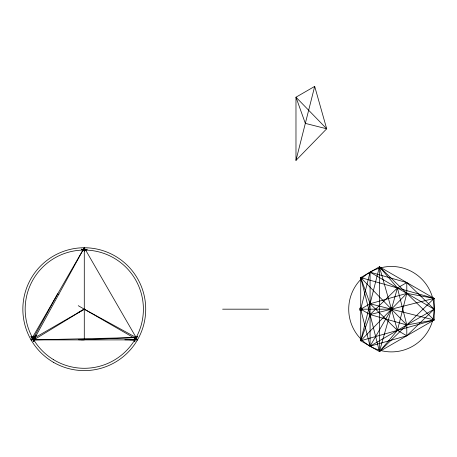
<?xml version="1.0" encoding="UTF-8"?>
<svg xmlns="http://www.w3.org/2000/svg" width="457" height="457" viewBox="0 0 457 457"><rect width="100%" height="100%" fill="white"/><g stroke="black" fill="none" stroke-linecap="round" stroke-linejoin="round"><path stroke-width="0.69" d="M134.575 339.762L134.786 341.739L134.998 339.762M33.647 338.42L33.772 341.739L33.789 338.054L33.172 338.854M295.976 160.373L314.69 86.39L295.976 97.198L295.976 160.373L326.692 128.788L314.69 86.39M360.722 309.178L370.079 272.183L406.793 282.58L434.15 309.178L406.793 335.781L370.079 346.172L360.722 309.178L370.079 303.774L406.793 293.383L434.15 298.37L434.15 319.986L379.436 351.57L360.722 340.768L360.722 277.588L379.436 266.785L434.15 298.37L379.436 351.57L360.722 277.588L434.15 298.37L370.079 314.582L360.722 309.178L391.438 309.178L370.079 346.172L370.079 272.183L434.15 309.178L370.079 346.172M370.079 303.774L434.15 319.986L406.793 324.973L360.722 277.588L370.079 303.774L397.436 330.377L406.793 335.781L406.793 324.973L397.436 287.979L379.436 266.785L360.722 340.768L434.15 319.986L379.436 266.785L379.436 351.57L397.436 330.377L406.793 293.383L406.793 282.58L397.436 287.979L370.079 314.582L360.722 340.768L406.793 293.383M379.436 351.57L397.436 287.979M135.461 338.728L136.135 337.563L33.772 339.894L84.282 247.745L137.483 339.894L31.082 339.894L84.282 247.745L84.282 339.894L78.593 339.762M83.054 250.082L82.603 250.653M32.516 337.712L32.858 336.815M135.883 337.129L136.072 337.672M134.341 339.894L134.849 339.785M33.338 338.591L35.235 338.774L33.098 338.728L57.679 293.822L58.89 294.519M36.8 335.17L32.43 337.563L33.772 339.894L84.282 309.178L136.135 337.563L81.437 339.768M85.185 250.099L87.224 249.156L85.733 250.265M31.082 339.894L84.282 309.178L78.033 312.599M82.934 250.082L85.63 250.082M222.616 309.178L268.573 309.178M33.698 339.762L34.509 339.894M124.835 339.779L134.786 339.894L129.811 339.779M33.721 339.802L34.149 339.894M370.079 314.582L406.793 324.973M32.664 337.934L30.83 336.638L32.761 337.512M78.233 305.687L137.483 339.894M32.35 337.397L33.772 339.894M379.436 266.785L397.436 330.377M81.34 249.156L84.528 251.002L81.352 249.145M134.541 338.448L137.728 336.638L134.541 338.448M326.692 128.788L305.333 123.384L295.976 97.198L326.692 128.788M369.205 345.652A42.712 42.712 0 0 0 434.139 310.194A42.712 42.712 0 0 0 370.964 271.687A42.712 42.712 0 0 0 369.205 345.652M390.701 310.332A1.365 1.365 0 0 0 392.797 309.235A1.365 1.365 0 0 0 390.804 307.967A1.365 1.365 0 0 0 390.701 310.332M360.042 310.263A1.28 1.28 0 0 0 362.001 309.223A1.28 1.28 0 0 0 360.122 308.047A1.28 1.28 0 0 0 360.042 310.263M53.463 359.625A59.113 59.113 0 0 0 143.378 310.646A59.113 59.113 0 0 0 56.005 257.268A59.113 59.113 0 0 0 53.463 359.625M53.566 362.378A61.432 61.432 0 0 0 145.714 309.178A61.432 61.432 0 0 0 53.566 255.977A61.432 61.432 0 0 0 53.566 362.378"/></g></svg>
